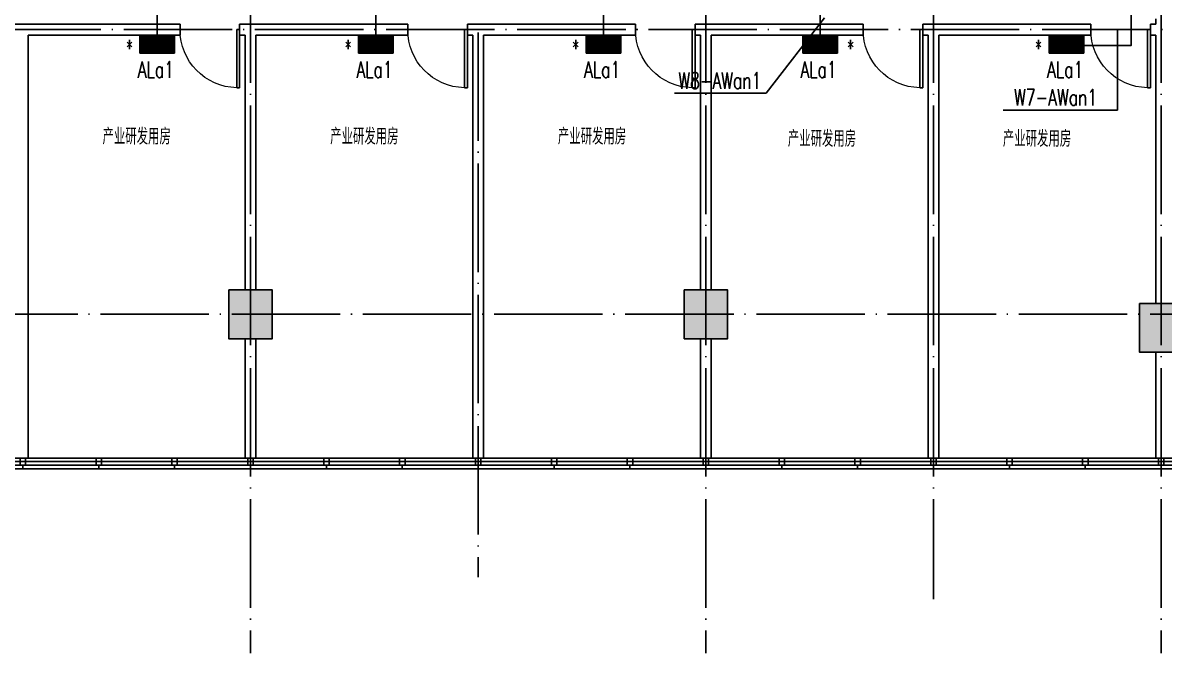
# Model space of a CAD drawing. Extents: x 1980812 to 2226895, y -554123 to 281606.
# Drawn here: x 2015767 to 2036821, y -35544 to -23920 of the extents above; entities that cross this region are included whole.
import ezdxf
from ezdxf.enums import TextEntityAlignment as Align

# ---------------------------------------------------------------- set-up
doc = ezdxf.new("R2010")
doc.units = 0
doc.header["$LTSCALE"] = 1000
doc.header["$MEASUREMENT"] = 0
doc.linetypes.add('DOTE', pattern=[2.42, 2, -0.2, 0.02, -0.2])
for name, color, linetype in [('$TD_AUDIT_GENERATED_(1F3)', 7, 'Continuous'), ('$TD_AUDIT_GENERATED_(1FCF)', 8, 'Continuous'), ('$TD_AUDIT_GENERATED_(2762)', 8, 'Continuous'), ('$TD_AUDIT_GENERATED_(276D)', 8, 'Continuous'), ('$TD_AUDIT_GENERATED_(FFA)', 8, 'Continuous'), ('1', 1, 'Continuous'), ('COLU', 8, 'Continuous'), ('COLU_HATCH', 8, 'Continuous'), ('CURTWALL', 8, 'Continuous'), ('dote', 8, 'DOTE'), ('DQ2', 2, 'Continuous'), ('DQ7', 7, 'Continuous'), ('WALL', 7, 'Continuous'), ('WINDOW', 8, 'Continuous')]:
    doc.layers.add(name, color=color, linetype=linetype)
doc.styles.add('D8', font='txtw.shx', dxfattribs={"width": 0.7, "bigfont": 'hztxtw.shx'})

# ---------------------------------------------------------------- blocks, each defined once
blk = doc.blocks.new('$TD_AUDIT_GENERATED_(9F)')
at = {"layer": 'dote'}
for p, q in [((23300, 30469), (23300, -6248)), ((31700, 30469), (31700, -6248)), ((35900, 30469), (35900, -5250)), ((40100, 30469), (40100, -6248)), ((27500, 5200), (27500, -4850)), ((56413, 0), (-8454, 0)), ((56413, -2850), (-8454, -2850))]:
    blk.add_line(p, q, dxfattribs=at)
blk = doc.blocks.new('$DorLib2D$00000001')
for p, q in [((0.45, 0.975), (0.5, 0.975)), ((0.45, 0), (0.45, 0.975)), ((0.5, 0), (0.5, 0.975)), ((0.5, 0), (0.45, 0))]:
    blk.add_line(p, q)
at = {"lineweight": 13}
blk.add_arc((0.475, 0), 0.975, 91.4693, 180, dxfattribs=at)
blk = doc.blocks.new('A$C204647D6')
at = {"layer": 'CURTWALL'}
for p, q in [((19100, -25950), (14550, -25950)), ((19100, -26017), (14550, -26017)), ((19100, -26083), (14550, -26083)), ((23300, -25950), (19100, -25950)), ((23300, -26017), (19100, -26017)), ((23300, -26083), (19100, -26083)), ((27500, -25950), (23300, -25950)), ((27500, -26017), (23300, -26017)), ((27500, -26083), (23300, -26083)), ((31700, -25950), (27500, -25950)), ((31700, -26017), (27500, -26017)), ((31700, -26083), (27500, -26083)), ((35900, -25950), (31700, -25950)), ((35900, -26017), (31700, -26017)), ((35900, -26083), (31700, -26083)), ((40100, -25950), (35900, -25950)), ((40100, -26017), (35900, -26017)), ((40100, -26083), (35900, -26083)), ((48700, -25950), (40100, -25950)), ((48767, -26017), (40100, -26017)), ((48833, -26083), (40100, -26083)), ((19100, -26150), (14550, -26150)), ((23300, -26150), (19100, -26150)), ((27500, -26150), (23300, -26150)), ((31700, -26150), (27500, -26150)), ((35900, -26150), (31700, -26150)), ((40100, -26150), (35900, -26150)), ((48900, -26150), (40100, -26150))]:
    blk.add_line(p, q, dxfattribs=at)
at = {"layer": 'dote'}
blk.add_line((-5658, -18050), (41673, -18050), dxfattribs=at)
at = {"layer": 'WALL'}
for p, q in [((40000, -17850), (40000, -17950)), ((19100, -17950), (18900, -17950)), ((22000, -17950), (19100, -17950)), ((22000, -18150), (22000, -17950)), ((23300, -17950), (23100, -17950)), ((23100, -17950), (23100, -18150)), ((26200, -17950), (23300, -17950)), ((26200, -18150), (26200, -17950)), ((27500, -17950), (27300, -17950)), ((27300, -17950), (27300, -18150)), ((30400, -17950), (27500, -17950)), ((30400, -18150), (30400, -17950)), ((31700, -17950), (31500, -17950)), ((31500, -17950), (31500, -18150)), ((34600, -17950), (31700, -17950)), ((34600, -18150), (34600, -17950)), ((35900, -17950), (35700, -17950)), ((35700, -17950), (35700, -18150)), ((38800, -17950), (35900, -17950)), ((38800, -18150), (38800, -17950)), ((40000, -17950), (39900, -17950)), ((39900, -17950), (39900, -18150)), ((19200, -18150), (19200, -25950)), ((19200, -18150), (22000, -18150)), ((23100, -18150), (23200, -18150)), ((23200, -18150), (23200, -22850)), ((23400, -18150), (23400, -22850)), ((23400, -18150), (26200, -18150)), ((27300, -18150), (27400, -18150)), ((27400, -18150), (27400, -25950)), ((27600, -18150), (27600, -25950)), ((27600, -18150), (30400, -18150)), ((31500, -18150), (31600, -18150)), ((31600, -18150), (31600, -22850)), ((31800, -18150), (31800, -22850)), ((31800, -18150), (34600, -18150)), ((35700, -18150), (35800, -18150)), ((35800, -18150), (35800, -25950)), ((36000, -18150), (38800, -18150)), ((36000, -18150), (36000, -25950)), ((39900, -18150), (40000, -18150)), ((40000, -18150), (40000, -23100)), ((23400, -22850), (23200, -22850)), ((31800, -22850), (31600, -22850)), ((40200, -23100), (40000, -23100)), ((23200, -23750), (23200, -25950)), ((23400, -23750), (23200, -23750)), ((23400, -23750), (23400, -25950)), ((31600, -23750), (31600, -25950)), ((31800, -23750), (31600, -23750)), ((31800, -23750), (31800, -25950)), ((40000, -24000), (40000, -25950)), ((40200, -24000), (40000, -24000))]:
    blk.add_line(p, q, dxfattribs=at)
at = {"layer": 'WINDOW', "xscale": -1100, "yscale": 1100, "zscale": -1100, "rotation": 180}
for p in [(22550, -18050), (26750, -18050), (30950, -18050), (35150, -18050), (39350, -18050)]:
    blk.add_blockref('$DorLib2D$00000001', p, dxfattribs=at)
blk = doc.blocks.new('A$C312424F2')
at = {"layer": '$TD_AUDIT_GENERATED_(1F3)', "style": 'D8', "width": 0.7}
for p in [(21200, -20019), (25400, -20019), (29600, -20019), (33842, -20061), (37809, -20061)]:
    blk.add_text('\\M+5B2FA\\M+5D2B5\\M+5D1D0\\M+5B7A2\\M+5D3C3\\M+5B7BF', height=300, rotation=0.0006, dxfattribs=at).set_placement(p, align=Align.MIDDLE_CENTER)
blk = doc.blocks.new('$TD_AUDIT_GENERATED_(2768)')
at = {"layer": '$TD_AUDIT_GENERATED_(276D)'}
blk.add_line((115028288, 22648046), (115028222, 22648046), dxfattribs=at)
for points in [[(115028222, 22648096), (115028225, 22648096), (115028225, 22647996), (115028222, 22647996)], [(115028288, 22648096), (115028422, 22648096), (115028422, 22647996), (115028288, 22647996)]]:
    blk.add_lwpolyline(points, close=True, dxfattribs=at)
blk = doc.blocks.new('$TD_AUDIT_GENERATED_(27E6)')
at = {"layer": 'WINDOW', "rotation": 90}
for p in [(22667146, -115054372), (22668546, -115054372), (22669946, -115054372), (22671346, -115054372), (22672746, -115054372), (22674146, -115054372), (22675546, -115054372), (22676946, -115054372), (22678346, -115054372), (22679746, -115054372), (22681146, -115054372), (22682546, -115054372), (22683946, -115054372), (22685346, -115054372), (22686746, -115054372), (22688146, -115054372)]:
    blk.add_blockref('$TD_AUDIT_GENERATED_(2768)', p, dxfattribs=at)
blk = doc.blocks.new('$TD_AUDIT_GENERATED_(3B77)')
at = {"layer": 'COLU_HATCH'}
h = blk.add_hatch(color=256, dxfattribs=at)
h.dxf.hatch_style = 1
h.paths.add_polyline_path([(22900, 450), (23700, 450), (23700, -450), (22900, -450)])
h = blk.add_hatch(color=256, dxfattribs=at)
h.dxf.hatch_style = 1
h.paths.add_polyline_path([(31300, 450), (32100, 450), (32100, -450), (31300, -450)])
h = blk.add_hatch(color=256, dxfattribs=at)
h.dxf.hatch_style = 1
h.paths.add_polyline_path([(39700, 200), (40500, 200), (40500, -700), (39700, -700)])
at = {"layer": 'COLU'}
for points in [[(22900, 450), (23700, 450), (23700, -450), (22900, -450)], [(31300, 450), (32100, 450), (32100, -450), (31300, -450)], [(39700, 200), (40500, 200), (40500, -700), (39700, -700)]]:
    blk.add_lwpolyline(points, close=True, dxfattribs=at)
blk = doc.blocks.new('*X245')
at = {"color": 0}
for p, q in [((8700, 8370), (9500, 8370)), ((8700, 8340), (9500, 8340)), ((8700, 8310), (9500, 8310)), ((8700, 8280), (9500, 8280)), ((8700, 8250), (9500, 8250)), ((8700, 8220), (9500, 8220)), ((8700, 8190), (9500, 8190)), ((8700, 8160), (9500, 8160)), ((8700, 8130), (9500, 8130)), ((8700, 8100), (9500, 8100)), ((8700, 8070), (9500, 8070)), ((8700, 8040), (9500, 8040)), ((8700, 8010), (9500, 8010))]:
    blk.add_line(p, q, dxfattribs=at)
blk = doc.blocks.new('XM')
at = {"layer": '1'}
for p, q in [((320, 168), (-320, 168)), ((-320, 168), (-320, -152)), ((320, -152), (320, 168)), ((-320, -152), (320, -152))]:
    blk.add_line(p, q, dxfattribs=at)
at = {"layer": '1', "xscale": 0.8, "yscale": 0.8, "zscale": 0.8}
blk.add_blockref('*X245', (-7280, -6552), dxfattribs=at)

msp = doc.modelspace()

# ---------------------------------------------------------------- linework, layer by layer
at = {"layer": 'DQ2'}
for p, q in [((2018246.8, -24160.6), (2018246.8, -22634.1)), ((2022281.1, -24160.6), (2022281.1, -22608.1)), ((2026479, -24160.6), (2026479, -22608.1)), ((2030472.2, -24160.6), (2030472.2, -22608.1))]:
    msp.add_line(p, q, dxfattribs=at)
msp.add_lwpolyline([(2035341.1, -24336.6), (2036213, -24336.6), (2036213, -22625)], dxfattribs=at)
at = {"layer": 'DQ7'}
for p, q in [((2029481.9, -25218.6), (2030558, -23826.5)), ((2035960, -25528.4), (2035960, -24045.4)), ((2027789.1, -25218.6), (2029481.9, -25218.6)), ((2033853.3, -25528.4), (2035960, -25528.4))]:
    msp.add_line(p, q, dxfattribs=at)

# ---------------------------------------------------------------- block references
at = {"layer": '$TD_AUDIT_GENERATED_(1FCF)'}
msp.add_blockref('A$C312424F2', (1996666.5, -5995.4), dxfattribs=at)
at = {"layer": '$TD_AUDIT_GENERATED_(2762)'}
msp.add_blockref('$TD_AUDIT_GENERATED_(27E6)', (1996666.5, -5995.4), dxfattribs=at)
at = {"layer": '$TD_AUDIT_GENERATED_(FFA)'}
msp.add_blockref('A$C204647D6', (1996666.5, -5995.4), dxfattribs=at)
at = {"layer": 'COLU'}
msp.add_blockref('$TD_AUDIT_GENERATED_(3B77)', (1996666.5, -29295.4), dxfattribs=at)
at = {"layer": 'DQ2', "xscale": -1, "rotation": 180}
for p in [(2018246.8, -24312.6), (2022281.1, -24312.6), (2026479, -24312.6), (2030472.2, -24312.6), (2035021.1, -24312.6)]:
    msp.add_blockref('XM', p, dxfattribs=at)
at = {"layer": 'WALL'}
msp.add_blockref('$TD_AUDIT_GENERATED_(9F)', (1996666.5, -29295.4), dxfattribs=at)

# ---------------------------------------------------------------- texts
at = {"layer": 'DQ7', "style": 'D8', "width": 0.7}
for s, p in [('*', (2017734.4, -24385.9)), ('*', (2021768.8, -24385.9)), ('*', (2025966.6, -24385.9)), ('*', (2031036.9, -24385.9)), ('*', (2034502, -24385.9)), ('ALa1', (2018221.2, -24782)), ('ALa1', (2022255.6, -24782)), ('ALa1', (2026453.4, -24782)), ('ALa1', (2030446.7, -24782)), ('ALa1', (2034995.5, -24782)), ('W8-AWan1', (2028624.9, -24985)), ('W7-AWan1', (2034817.9, -25294.8))]:
    msp.add_text(s, height=300, dxfattribs=at).set_placement(p, align=Align.MIDDLE)

doc.saveas('drawing.dxf')
